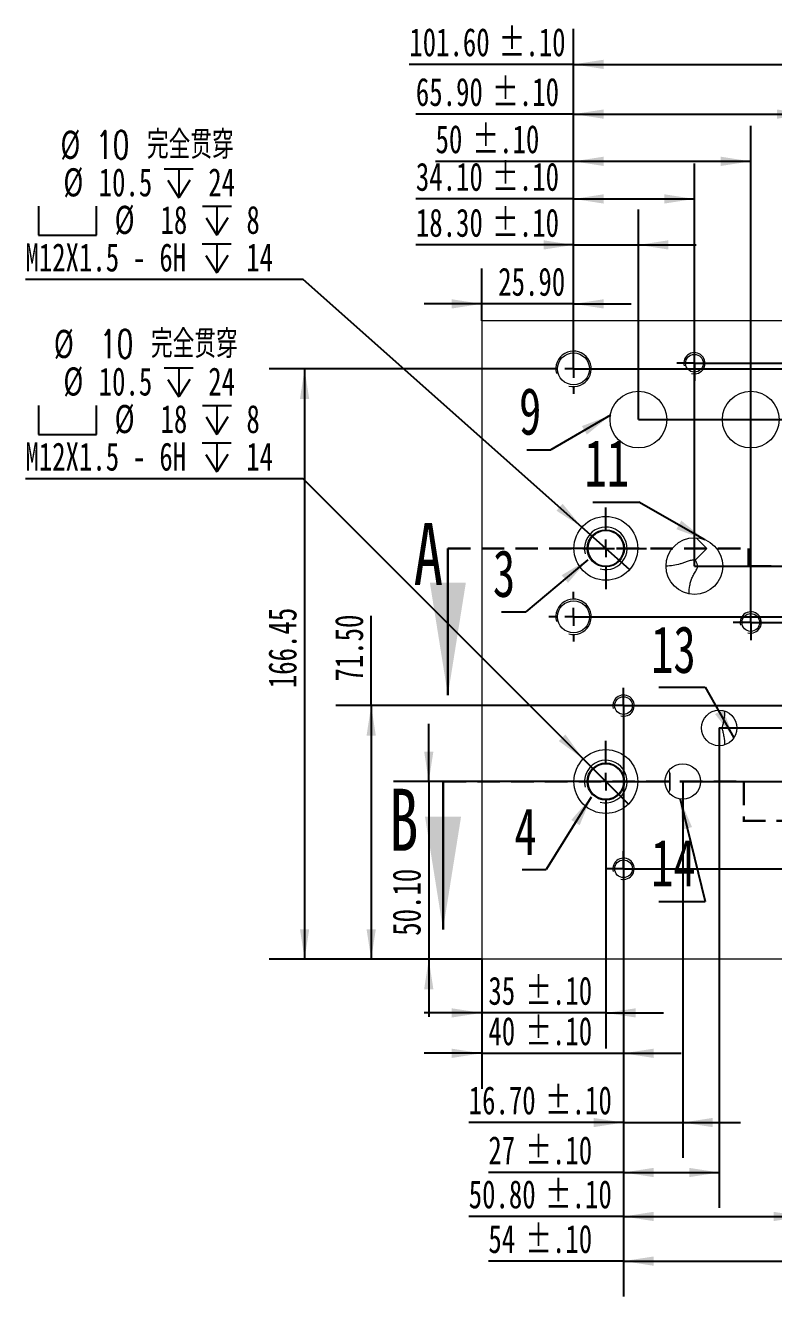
# Model space of a CAD drawing. Header units: millimetres. Extents: x -8 to 430, y -4 to 301.
# Drawn here: x 211.3 to 253.6, y 143.7 to 215.4 of the extents above; entities that cross this region are included whole.
import ezdxf

# ---------------------------------------------------------------- set-up
doc = ezdxf.new("R2010")
doc.units = ezdxf.units.MM
doc.linetypes.add('HIDDEN', pattern=[1.905, 1.27, -0.635])
doc.layers.add('10', color=7, linetype='Continuous')
doc.styles.add('SLDTEXTSTYLE0', font='TXT', dxfattribs={"width": 0.7, "bigfont": 'bigfont'})
doc.styles.add('SLDTEXTSTYLE1', font='TXT', dxfattribs={"width": 0.7})
doc.dimstyles.new('SLDDIMSTYLE0', dxfattribs={"dimtxt": 1.69292, "dimasz": 1.69292, "dimexe": 0, "dimexo": 0.0625, "dimgap": 0.42323, "dimtad": 2, "dimlfac": 5, "dimrnd": 1e-09, "dimzin": 4, "dimdsep": 46, "dimtxsty": 'SLDTEXTSTYLE1', "dimsah": 1, "dimcen": 0.09, "dimadec": 0, "dimazin": 1, "dimtfac": 1, "dimtofl": 0, "dimtmove": 0, "dimatfit": 3, "dimfxl": 1, "dimfrac": 2, "dimtolj": 1, "dimtzin": 12, "dimarcsym": 0})
doc.dimstyles.new('SLDDIMSTYLE1', dxfattribs={"dimtxt": 1.69292, "dimasz": 1.69292, "dimexe": 0, "dimexo": 0.0625, "dimgap": 0.42323, "dimtad": 2, "dimlfac": 5, "dimrnd": 1e-09, "dimzin": 4, "dimdsep": 46, "dimtxsty": 'SLDTEXTSTYLE1', "dimsah": 1, "dimcen": 0.09, "dimadec": 0, "dimazin": 1, "dimtol": 1, "dimtp": 0.1, "dimtm": 0.1, "dimtfac": 1, "dimtmove": 0, "dimatfit": 0, "dimfxl": 1, "dimfrac": 2, "dimtolj": 1, "dimtzin": 0, "dimarcsym": 0})
doc.dimstyles.new('SLDDIMSTYLE10', dxfattribs={"dimtxt": 1.69292, "dimasz": 1.69292, "dimexe": 0, "dimexo": 0.0625, "dimgap": 0.42323, "dimtad": 2, "dimlfac": 5, "dimrnd": 1e-09, "dimzin": 12, "dimdsep": 46, "dimtxsty": 'SLDTEXTSTYLE1', "dimsah": 1, "dimcen": 0.09, "dimadec": 0, "dimazin": 3, "dimtol": 1, "dimtp": 0.1, "dimtm": 0.1, "dimtfac": 1, "dimtofl": 0, "dimtmove": 0, "dimatfit": 3, "dimfxl": 1, "dimfrac": 2, "dimtolj": 1, "dimtzin": 0, "dimarcsym": 0})
doc.dimstyles.new('SLDDIMSTYLE11', dxfattribs={"dimtxt": 1.69292, "dimasz": 1.69292, "dimexe": 0, "dimexo": 0.0625, "dimgap": 0.42323, "dimtad": 2, "dimlfac": 5, "dimrnd": 1e-09, "dimzin": 4, "dimdsep": 46, "dimtxsty": 'SLDTEXTSTYLE1', "dimsah": 1, "dimcen": 0.09, "dimadec": 0, "dimazin": 1, "dimtol": 1, "dimtp": 0.1, "dimtm": 0.1, "dimtfac": 1, "dimtofl": 0, "dimtmove": 0, "dimatfit": 3, "dimfxl": 1, "dimfrac": 2, "dimtolj": 1, "dimtzin": 0, "dimarcsym": 0})
doc.dimstyles.new('SLDDIMSTYLE12', dxfattribs={"dimtxt": 1.69292, "dimasz": 1.69292, "dimexe": 0, "dimexo": 0.0625, "dimgap": 0.42323, "dimtad": 0, "dimtih": 1, "dimtoh": 1, "dimlfac": 5, "dimrnd": 1e-09, "dimzin": 12, "dimdsep": 46, "dimtxsty": 'SLDTEXTSTYLE1', "dimblk1": 'NONE', "dimsah": 1, "dimcen": 0, "dimadec": 0, "dimazin": 3, "dimtfac": 1, "dimtmove": 0, "dimatfit": 3, "dimldrblk": 'NONE', "dimfxl": 1, "dimfrac": 2, "dimtolj": 1, "dimtzin": 12, "dimarcsym": 0})
doc.dimstyles.new('SLDDIMSTYLE2', dxfattribs={"dimtxt": 1.69292, "dimasz": 1.69292, "dimexe": 0, "dimexo": 0.0625, "dimgap": 0.42323, "dimtad": 2, "dimlfac": 5, "dimrnd": 1e-09, "dimzin": 12, "dimdsep": 46, "dimtxsty": 'SLDTEXTSTYLE1', "dimsah": 1, "dimcen": 0.09, "dimadec": 0, "dimazin": 3, "dimtol": 1, "dimtp": 0.1, "dimtm": 0.1, "dimtfac": 1, "dimtmove": 0, "dimatfit": 0, "dimfxl": 1, "dimfrac": 2, "dimtolj": 1, "dimtzin": 0, "dimarcsym": 0})
doc.dimstyles.new('SLDDIMSTYLE4', dxfattribs={"dimtxt": 1.69292, "dimasz": 1.69292, "dimexe": 0, "dimexo": 0.0625, "dimgap": 0.42323, "dimtad": 2, "dimlfac": 5, "dimrnd": 1e-09, "dimzin": 12, "dimdsep": 46, "dimtxsty": 'SLDTEXTSTYLE1', "dimsah": 1, "dimcen": 0.09, "dimadec": 0, "dimazin": 3, "dimtfac": 1, "dimtofl": 0, "dimtmove": 0, "dimatfit": 3, "dimfxl": 1, "dimfrac": 2, "dimtolj": 1, "dimtzin": 12, "dimarcsym": 0})
doc.dimstyles.new('SLDDIMSTYLE7', dxfattribs={"dimtxt": 0.18, "dimasz": 1.69292, "dimexe": 0, "dimexo": 0.0625, "dimgap": 0, "dimtad": 0, "dimtih": 1, "dimtoh": 1, "dimdec": 0, "dimrnd": 1e-09, "dimzin": 0, "dimdsep": 46, "dimtxsty": 'Standard', "dimsah": 1, "dimcen": 0.09, "dimadec": 0, "dimazin": 0, "dimtfac": 1.69292, "dimtdec": 0, "dimtofl": 0, "dimtmove": 0, "dimatfit": 3, "dimfxl": 1, "dimfrac": 2, "dimtolj": 1, "dimtzin": 0, "dimarcsym": 0})
doc.dimstyles.new('SLDDIMSTYLE9', dxfattribs={"dimtxt": 1.69292, "dimasz": 1.69292, "dimexe": 0, "dimexo": 0.0625, "dimgap": 0.42323, "dimtad": 2, "dimlfac": 5, "dimrnd": 1e-09, "dimzin": 4, "dimdsep": 46, "dimtxsty": 'SLDTEXTSTYLE1', "dimsah": 1, "dimcen": 0.09, "dimadec": 0, "dimazin": 1, "dimtfac": 1, "dimtmove": 0, "dimatfit": 0, "dimfxl": 1, "dimfrac": 2, "dimtolj": 1, "dimtzin": 12, "dimarcsym": 0})

# ---------------------------------------------------------------- blocks, each defined once
blk = doc.blocks.new('_D_13')
at = {"layer": '10', "color": 7}
for p, q in [((230.847, 177.064), (230.847, 182.122)), ((244.088, 177.064), (228.847, 177.064)), ((230.847, 177.064), (230.847, 162.764)), ((237.088, 162.764), (228.847, 162.764))]:
    blk.add_line(p, q, dxfattribs=at)
for points in [[(230.847, 177.064), (230.587, 175.371), (231.108, 175.371)], [(230.847, 162.764), (231.108, 164.457), (230.587, 164.457)]]:
    blk.add_solid(points, dxfattribs=at)
at = {"layer": '10', "color": 7, "insert": (228.801, 178.418), "char_height": 1.5875, "attachment_point": 1, "rotation": 90, "style": 'SLDTEXTSTYLE1'}
blk.add_mtext('71.50', dxfattribs=at)
blk = doc.blocks.new('_D_14')
at = {"layer": '10', "color": 7}
for p, q in [((240.868, 196.054), (225.088, 196.054)), ((227.088, 196.054), (227.088, 162.764)), ((237.088, 162.764), (225.088, 162.764))]:
    blk.add_line(p, q, dxfattribs=at)
for points in [[(227.088, 196.054), (226.828, 194.361), (227.348, 194.361)], [(227.088, 162.764), (227.348, 164.457), (226.828, 164.457)]]:
    blk.add_solid(points, dxfattribs=at)
at = {"layer": '10', "color": 7, "insert": (225.042, 178.047), "char_height": 1.5875, "attachment_point": 1, "rotation": 90, "style": 'SLDTEXTSTYLE1'}
blk.add_mtext('166.45', dxfattribs=at)
blk = doc.blocks.new('_D_15')
at = {"layer": '10', "color": 7}
for p, q in [((245.088, 176.064), (245.088, 155.457)), ((237.088, 162.764), (237.088, 155.457)), ((237.088, 157.457), (233.832, 157.457)), ((237.088, 157.457), (245.088, 157.457)), ((245.088, 157.457), (248.344, 157.457))]:
    blk.add_line(p, q, dxfattribs=at)
for points in [[(237.088, 157.457), (235.395, 157.718), (235.395, 157.197)], [(245.088, 157.457), (246.781, 157.197), (246.781, 157.718)]]:
    blk.add_solid(points, dxfattribs=at)
at = {"layer": '10', "color": 7, "char_height": 1.5875, "attachment_point": 1, "style": 'SLDTEXTSTYLE1'}
for s, insert in [('40', (237.461, 159.504)), ('±.10', (239.538, 159.504))]:
    blk.add_mtext(s, dxfattribs=dict(at, insert=insert))
blk = doc.blocks.new('_D_16')
at = {"layer": '10', "color": 7}
for p, q in [((237.088, 198.764), (237.088, 201.721)), ((242.268, 196.054), (242.268, 201.721)), ((237.088, 199.721), (233.832, 199.721)), ((242.268, 199.721), (237.088, 199.721)), ((242.268, 199.721), (245.524, 199.721))]:
    blk.add_line(p, q, dxfattribs=at)
for points in [[(237.088, 199.721), (235.395, 199.981), (235.395, 199.46)], [(242.268, 199.721), (243.961, 199.46), (243.961, 199.981)]]:
    blk.add_solid(points, dxfattribs=at)
at = {"layer": '10', "color": 7, "insert": (238.017, 201.767), "char_height": 1.5875, "attachment_point": 1, "style": 'SLDTEXTSTYLE1'}
blk.add_mtext('25.90', dxfattribs=at)
blk = doc.blocks.new('_D_17')
at = {"layer": '10', "color": 7}
for p, q in [((245.088, 176.064), (245.088, 143.739)), ((255.888, 176.064), (255.888, 143.739)), ((245.088, 145.739), (237.461, 145.739)), ((245.088, 145.739), (255.888, 145.739))]:
    blk.add_line(p, q, dxfattribs=at)
for points in [[(245.088, 145.739), (246.781, 145.478), (246.781, 145.999)], [(255.888, 145.739), (254.195, 145.999), (254.195, 145.478)]]:
    blk.add_solid(points, dxfattribs=at)
at = {"layer": '10', "color": 7, "char_height": 1.5875, "attachment_point": 1, "style": 'SLDTEXTSTYLE1'}
for s, insert in [('54', (237.461, 147.785)), ('±.10', (239.538, 147.785))]:
    blk.add_mtext(s, dxfattribs=dict(at, insert=insert))
blk = doc.blocks.new('_D_18')
at = {"layer": '10', "color": 7}
for p, q in [((245.088, 176.064), (245.088, 151.554)), ((248.428, 172.784), (248.428, 151.554)), ((245.088, 153.554), (236.35, 153.554)), ((245.088, 153.554), (248.428, 153.554)), ((248.428, 153.554), (251.684, 153.554))]:
    blk.add_line(p, q, dxfattribs=at)
for points in [[(245.088, 153.554), (243.395, 153.814), (243.395, 153.293)], [(248.428, 153.554), (250.121, 153.293), (250.121, 153.814)]]:
    blk.add_solid(points, dxfattribs=at)
at = {"layer": '10', "color": 7, "char_height": 1.5875, "attachment_point": 1, "style": 'SLDTEXTSTYLE1'}
for s, insert in [('16.70', (236.35, 155.6)), ('±.10', (240.649, 155.6))]:
    blk.add_mtext(s, dxfattribs=dict(at, insert=insert))
blk = doc.blocks.new('_D_19')
at = {"layer": '10', "color": 7}
for p, q in [((245.088, 176.064), (245.088, 148.736)), ((250.488, 175.804), (250.488, 148.736)), ((245.088, 150.736), (237.461, 150.736)), ((245.088, 150.736), (250.488, 150.736))]:
    blk.add_line(p, q, dxfattribs=at)
for points in [[(245.088, 150.736), (246.781, 150.476), (246.781, 150.997)], [(250.488, 150.736), (248.795, 150.997), (248.795, 150.476)]]:
    blk.add_solid(points, dxfattribs=at)
at = {"layer": '10', "color": 7, "char_height": 1.5875, "attachment_point": 1, "style": 'SLDTEXTSTYLE1'}
for s, insert in [('27', (237.461, 152.783)), ('±.10', (239.538, 152.783))]:
    blk.add_mtext(s, dxfattribs=dict(at, insert=insert))
blk = doc.blocks.new('_D_20')
at = {"layer": '10', "color": 7}
for p, q in [((245.088, 176.064), (245.088, 146.256)), ((255.248, 170.564), (255.248, 146.256)), ((245.088, 148.256), (236.35, 148.256)), ((245.088, 148.256), (255.248, 148.256))]:
    blk.add_line(p, q, dxfattribs=at)
for points in [[(245.088, 148.256), (246.781, 147.996), (246.781, 148.517)], [(255.248, 148.256), (253.555, 148.517), (253.555, 147.996)]]:
    blk.add_solid(points, dxfattribs=at)
at = {"layer": '10', "color": 7, "char_height": 1.5875, "attachment_point": 1, "style": 'SLDTEXTSTYLE1'}
for s, insert in [('50.80', (236.35, 150.303)), ('±.10', (240.649, 150.303))]:
    blk.add_mtext(s, dxfattribs=dict(at, insert=insert))
blk = doc.blocks.new('_D_21')
at = {"layer": '10', "color": 7}
for p, q in [((283.088, 177.064), (283.088, 180.319)), ((246.088, 177.064), (285.088, 177.064)), ((283.088, 177.064), (283.088, 167.864)), ((246.088, 167.864), (285.088, 167.864)), ((283.088, 167.864), (283.088, 164.608))]:
    blk.add_line(p, q, dxfattribs=at)
for points in [[(283.088, 177.064), (283.348, 178.757), (282.828, 178.757)], [(283.088, 167.864), (282.828, 166.171), (283.348, 166.171)]]:
    blk.add_solid(points, dxfattribs=at)
at = {"layer": '10', "color": 7, "char_height": 1.5875, "attachment_point": 1, "rotation": 90, "style": 'SLDTEXTSTYLE1'}
for s, insert in [('±.10', (281.042, 176.052)), ('46', (281.042, 173.975))]:
    blk.add_mtext(s, dxfattribs=dict(at, insert=insert))
blk = doc.blocks.new('_D_22')
at = {"layer": '10', "color": 7}
for p, q in [((277.088, 177.064), (277.088, 180.319)), ((246.088, 177.064), (279.088, 177.064)), ((277.088, 177.064), (277.088, 172.784)), ((248.428, 172.784), (279.088, 172.784)), ((277.088, 172.784), (277.088, 169.528))]:
    blk.add_line(p, q, dxfattribs=at)
for points in [[(277.088, 177.064), (277.348, 178.757), (276.828, 178.757)], [(277.088, 172.784), (276.828, 171.091), (277.348, 171.091)]]:
    blk.add_solid(points, dxfattribs=at)
at = {"layer": '10', "color": 7, "char_height": 1.5875, "attachment_point": 1, "rotation": 90, "style": 'SLDTEXTSTYLE1'}
for s, insert in [('±.10', (275.042, 177.164)), ('21.40', (275.042, 172.864))]:
    blk.add_mtext(s, dxfattribs=dict(at, insert=insert))
blk = doc.blocks.new('_D_23')
at = {"layer": '10', "color": 7}
for p, q in [((280.272, 177.064), (280.272, 180.319)), ((245.088, 177.064), (282.272, 177.064)), ((280.272, 177.064), (280.272, 170.564)), ((255.248, 170.564), (282.272, 170.564)), ((280.272, 170.564), (280.272, 167.308))]:
    blk.add_line(p, q, dxfattribs=at)
for points in [[(280.272, 177.064), (280.532, 178.757), (280.011, 178.757)], [(280.272, 170.564), (280.011, 168.871), (280.532, 168.871)]]:
    blk.add_solid(points, dxfattribs=at)
at = {"layer": '10', "color": 7, "char_height": 1.5875, "attachment_point": 1, "rotation": 90, "style": 'SLDTEXTSTYLE1'}
for s, insert in [('±.10', (278.226, 177.164)), ('32.50', (278.226, 172.864))]:
    blk.add_mtext(s, dxfattribs=dict(at, insert=insert))
blk = doc.blocks.new('_D_24')
at = {"layer": '10', "color": 7}
for p, q in [((234.097, 172.784), (234.097, 176.039)), ((244.088, 172.784), (232.097, 172.784)), ((234.097, 172.784), (234.097, 162.764)), ((237.088, 162.764), (232.097, 162.764)), ((234.097, 162.764), (234.097, 159.508))]:
    blk.add_line(p, q, dxfattribs=at)
for points in [[(234.097, 172.784), (234.357, 174.477), (233.836, 174.477)], [(234.097, 162.764), (233.836, 161.071), (234.357, 161.071)]]:
    blk.add_solid(points, dxfattribs=at)
at = {"layer": '10', "color": 7, "insert": (232.05, 164.085), "char_height": 1.5875, "attachment_point": 1, "rotation": 90, "style": 'SLDTEXTSTYLE1'}
blk.add_mtext('50.10', dxfattribs=at)
blk = doc.blocks.new('_D_25')
at = {"layer": '10', "color": 7}
for p, q in [((244.088, 170.484), (244.088, 157.736)), ((237.088, 162.764), (237.088, 157.736)), ((237.088, 159.736), (233.832, 159.736)), ((244.088, 159.736), (237.088, 159.736)), ((244.088, 159.736), (247.344, 159.736))]:
    blk.add_line(p, q, dxfattribs=at)
for points in [[(237.088, 159.736), (235.395, 159.996), (235.395, 159.476)], [(244.088, 159.736), (245.781, 159.476), (245.781, 159.996)]]:
    blk.add_solid(points, dxfattribs=at)
at = {"layer": '10', "color": 7, "char_height": 1.5875, "attachment_point": 1, "style": 'SLDTEXTSTYLE1'}
for s, insert in [('35', (237.461, 161.782)), ('±.10', (239.538, 161.782))]:
    blk.add_mtext(s, dxfattribs=dict(at, insert=insert))
blk = doc.blocks.new('_D_26')
at = {"layer": '10', "color": 7}
for p, q in [((242.268, 196.054), (242.268, 215.228)), ((262.588, 197.454), (262.588, 215.228)), ((242.268, 213.228), (232.998, 213.228)), ((242.268, 213.228), (262.588, 213.228))]:
    blk.add_line(p, q, dxfattribs=at)
for points in [[(242.268, 213.228), (243.961, 212.968), (243.961, 213.489)], [(262.588, 213.228), (260.895, 213.489), (260.895, 212.968)]]:
    blk.add_solid(points, dxfattribs=at)
at = {"layer": '10', "color": 7, "char_height": 1.5875, "attachment_point": 1, "style": 'SLDTEXTSTYLE1'}
for s, insert in [('101.60', (232.998, 215.275)), ('±.10', (238.038, 215.275))]:
    blk.add_mtext(s, dxfattribs=dict(at, insert=insert))
blk = doc.blocks.new('_D_27')
at = {"layer": '10', "color": 7}
for p, q in [((242.268, 196.054), (242.268, 212.422)), ((255.448, 184.934), (255.448, 212.422)), ((242.268, 210.422), (233.368, 210.422)), ((242.268, 210.422), (255.448, 210.422))]:
    blk.add_line(p, q, dxfattribs=at)
for points in [[(242.268, 210.422), (243.961, 210.162), (243.961, 210.683)], [(255.448, 210.422), (253.755, 210.683), (253.755, 210.162)]]:
    blk.add_solid(points, dxfattribs=at)
at = {"layer": '10', "color": 7, "char_height": 1.5875, "attachment_point": 1, "style": 'SLDTEXTSTYLE1'}
for s, insert in [('65.90', (233.368, 212.469)), ('±.10', (237.668, 212.469))]:
    blk.add_mtext(s, dxfattribs=dict(at, insert=insert))
blk = doc.blocks.new('_D_28')
at = {"layer": '10', "color": 7}
for p, q in [((242.268, 196.054), (242.268, 207.639)), ((249.088, 184.934), (249.088, 207.639)), ((242.268, 205.639), (233.368, 205.639)), ((242.268, 205.639), (249.088, 205.639))]:
    blk.add_line(p, q, dxfattribs=at)
for points in [[(242.268, 205.639), (243.961, 205.378), (243.961, 205.899)], [(249.088, 205.639), (247.395, 205.899), (247.395, 205.378)]]:
    blk.add_solid(points, dxfattribs=at)
at = {"layer": '10', "color": 7, "char_height": 1.5875, "attachment_point": 1, "style": 'SLDTEXTSTYLE1'}
for s, insert in [('34.10', (233.368, 207.685)), ('±.10', (237.668, 207.685))]:
    blk.add_mtext(s, dxfattribs=dict(at, insert=insert))
blk = doc.blocks.new('_D_29')
at = {"layer": '10', "color": 7}
for p, q in [((242.268, 196.054), (242.268, 209.759)), ((252.268, 181.754), (252.268, 209.759)), ((242.268, 207.759), (234.48, 207.759)), ((252.268, 207.759), (242.268, 207.759))]:
    blk.add_line(p, q, dxfattribs=at)
for points in [[(242.268, 207.759), (243.961, 207.499), (243.961, 208.02)], [(252.268, 207.759), (250.575, 208.02), (250.575, 207.499)]]:
    blk.add_solid(points, dxfattribs=at)
at = {"layer": '10', "color": 7, "char_height": 1.5875, "attachment_point": 1, "style": 'SLDTEXTSTYLE1'}
for s, insert in [('50', (234.48, 209.806)), ('±.10', (236.557, 209.806))]:
    blk.add_mtext(s, dxfattribs=dict(at, insert=insert))
blk = doc.blocks.new('_D_30')
at = {"layer": '10', "color": 7}
for p, q in [((270.656, 196.374), (270.656, 204.795)), ((242.268, 196.054), (272.656, 196.054)), ((250.088, 196.374), (272.656, 196.374)), ((270.656, 196.054), (270.656, 196.374)), ((270.656, 196.054), (270.656, 192.798))]:
    blk.add_line(p, q, dxfattribs=at)
for points in [[(270.656, 196.374), (270.917, 198.067), (270.396, 198.067)], [(270.656, 196.054), (270.396, 194.361), (270.917, 194.361)]]:
    blk.add_solid(points, dxfattribs=at)
at = {"layer": '10', "color": 7, "char_height": 1.5875, "attachment_point": 1, "rotation": 90, "style": 'SLDTEXTSTYLE1'}
for s, insert in [('±.10', (268.61, 200.946)), ('1.60', (268.61, 197.387))]:
    blk.add_mtext(s, dxfattribs=dict(at, insert=insert))
blk = doc.blocks.new('_D_31')
at = {"layer": '10', "color": 7}
for p, q in [((273.831, 196.054), (273.831, 205.166)), ((242.268, 196.054), (275.831, 196.054)), ((273.831, 193.194), (273.831, 196.054)), ((245.928, 193.194), (275.831, 193.194)), ((273.831, 193.194), (273.831, 189.938))]:
    blk.add_line(p, q, dxfattribs=at)
for points in [[(273.831, 196.054), (274.092, 197.747), (273.571, 197.747)], [(273.831, 193.194), (273.571, 191.501), (274.092, 191.501)]]:
    blk.add_solid(points, dxfattribs=at)
at = {"layer": '10', "color": 7, "char_height": 1.5875, "attachment_point": 1, "rotation": 90, "style": 'SLDTEXTSTYLE1'}
for s, insert in [('±.10', (271.785, 201.316)), ('14.30', (271.785, 197.017))]:
    blk.add_mtext(s, dxfattribs=dict(at, insert=insert))
blk = doc.blocks.new('_D_32')
at = {"layer": '10', "color": 7}
for p, q in [((277.088, 196.054), (277.088, 205.166)), ((242.268, 196.054), (279.088, 196.054)), ((277.088, 196.054), (277.088, 184.934)), ((249.088, 184.934), (279.088, 184.934))]:
    blk.add_line(p, q, dxfattribs=at)
for points in [[(277.088, 196.054), (276.828, 194.361), (277.348, 194.361)], [(277.088, 184.934), (277.348, 186.627), (276.828, 186.627)]]:
    blk.add_solid(points, dxfattribs=at)
at = {"layer": '10', "color": 7, "char_height": 1.5875, "attachment_point": 1, "rotation": 90, "style": 'SLDTEXTSTYLE1'}
for s, insert in [('±.10', (275.042, 201.316)), ('55.60', (275.042, 197.017))]:
    blk.add_mtext(s, dxfattribs=dict(at, insert=insert))
blk = doc.blocks.new('_D_33')
at = {"layer": '10', "color": 7}
for p, q in [((279.818, 196.054), (279.818, 205.166)), ((242.268, 196.054), (281.818, 196.054)), ((279.818, 196.054), (279.818, 182.074)), ((242.268, 182.074), (281.818, 182.074))]:
    blk.add_line(p, q, dxfattribs=at)
for points in [[(279.818, 196.054), (279.557, 194.361), (280.078, 194.361)], [(279.818, 182.074), (280.078, 183.767), (279.557, 183.767)]]:
    blk.add_solid(points, dxfattribs=at)
at = {"layer": '10', "color": 7, "char_height": 1.5875, "attachment_point": 1, "rotation": 90, "style": 'SLDTEXTSTYLE1'}
for s, insert in [('±.10', (277.771, 201.316)), ('69.90', (277.771, 197.017))]:
    blk.add_mtext(s, dxfattribs=dict(at, insert=insert))
blk = doc.blocks.new('_D_34')
at = {"layer": '10', "color": 7}
for p, q in [((283.088, 196.054), (283.088, 205.166)), ((242.268, 196.054), (285.088, 196.054)), ((283.088, 196.054), (283.088, 181.754)), ((253.268, 181.754), (285.088, 181.754))]:
    blk.add_line(p, q, dxfattribs=at)
for points in [[(283.088, 196.054), (282.828, 194.361), (283.348, 194.361)], [(283.088, 181.754), (283.348, 183.447), (282.828, 183.447)]]:
    blk.add_solid(points, dxfattribs=at)
at = {"layer": '10', "color": 7, "char_height": 1.5875, "attachment_point": 1, "rotation": 90, "style": 'SLDTEXTSTYLE1'}
for s, insert in [('±.10', (281.042, 201.316)), ('71.50', (281.042, 197.017))]:
    blk.add_mtext(s, dxfattribs=dict(at, insert=insert))
blk = doc.blocks.new('SW_SYMBOL_HOLE_DEPTH')
at = {"layer": '10', "color": 0}
for p, q in [((0, 875), (800, 875)), ((400, 875), (400, 75)), ((100, 555), (400, 75)), ((700, 555), (400, 75))]:
    blk.add_line(p, q, dxfattribs=at)
blk = doc.blocks.new('SW_SYMBOL_HOLE_SPOT')
at = {"layer": '10', "color": 0}
for p, q in [((0, 875), (0, 75)), ((1600, 75), (1600, 875)), ((0, 75), (1600, 75))]:
    blk.add_line(p, q, dxfattribs=at)
blk = doc.blocks.new('_D_37')
at = {"layer": '10', "color": 7}
for p, q in [((227.012, 201.091), (211.332, 201.091)), ((242.742, 187.129), (227.012, 201.091)), ((245.434, 184.739), (242.742, 187.129))]:
    blk.add_line(p, q, dxfattribs=at)
blk.add_solid([(242.742, 187.129), (241.649, 188.447), (241.303, 188.058)], dxfattribs=at)
at = {"layer": '10', "color": 7, "xscale": 0.002046395036887994, "yscale": 0.002046395036887994, "zscale": 0.002046395036887994}
for name, p in [('SW_SYMBOL_HOLE_DEPTH', (219.171, 205.554)), ('SW_SYMBOL_HOLE_SPOT', (212.065, 203.437)), ('SW_SYMBOL_HOLE_DEPTH', (221.323, 203.437)), ('SW_SYMBOL_HOLE_DEPTH', (221.315, 201.321))]:
    blk.add_blockref(name, p, dxfattribs=at)
at = {"layer": '10', "color": 7, "attachment_point": 1}
for s, insert, char_height, style in [('%%c', (213.309, 209.488), 1.5875, 'SLDTEXTSTYLE1'), ('10 完全贯穿', (215.301, 209.488), 1.5875, 'SLDTEXTSTYLE0'), ('%%c', (213.476, 207.371), 1.5875, 'SLDTEXTSTYLE1'), ('10.5', (215.467, 207.371), 1.5875, 'SLDTEXTSTYLE1'), ('24', (221.653, 207.371), 1.5875, 'SLDTEXTSTYLE1'), ('%%c', (216.369, 205.254), 1.5875, 'SLDTEXTSTYLE1'), ('18', (218.955, 205.254), 1.5875, 'SLDTEXTSTYLE1'), ('8', (223.805, 205.254), 1.587, 'SLDTEXTSTYLE1'), ('M12X1.5 - 6H', (211.332, 203.138), 1.5875, 'SLDTEXTSTYLE1'), ('14', (223.797, 203.138), 1.5875, 'SLDTEXTSTYLE1')]:
    blk.add_mtext(s, dxfattribs=dict(at, insert=insert, char_height=char_height, style=style))
blk = doc.blocks.new('_NONE')
blk = doc.blocks.new('_D_38')
at = {"layer": '10', "color": 7}
for p, q in [((227.012, 189.86), (211.332, 189.86)), ((242.815, 174.057), (227.012, 189.86)), ((245.361, 171.511), (242.815, 174.057))]:
    blk.add_line(p, q, dxfattribs=at)
blk.add_solid([(242.815, 174.057), (241.802, 175.438), (241.434, 175.069)], dxfattribs=at)
at = {"layer": '10', "color": 7, "xscale": 0.002046395036887994, "yscale": 0.002046395036887994, "zscale": 0.002046395036887994}
for name, p in [('SW_SYMBOL_HOLE_DEPTH', (219.171, 194.323)), ('SW_SYMBOL_HOLE_SPOT', (212.065, 192.206)), ('SW_SYMBOL_HOLE_DEPTH', (221.323, 192.206)), ('SW_SYMBOL_HOLE_DEPTH', (221.315, 190.089))]:
    blk.add_blockref(name, p, dxfattribs=at)
at = {"layer": '10', "color": 7, "attachment_point": 1}
for s, insert, char_height, style in [('%%c', (212.939, 198.256), 1.5875, 'SLDTEXTSTYLE1'), ('10 完全贯穿', (215.525, 198.256), 1.5875, 'SLDTEXTSTYLE0'), ('%%c', (213.476, 196.14), 1.5875, 'SLDTEXTSTYLE1'), ('10.5', (215.467, 196.14), 1.5875, 'SLDTEXTSTYLE1'), ('24', (221.653, 196.14), 1.5875, 'SLDTEXTSTYLE1'), ('%%c', (216.369, 194.023), 1.5875, 'SLDTEXTSTYLE1'), ('18', (218.955, 194.023), 1.5875, 'SLDTEXTSTYLE1'), ('8', (223.805, 194.023), 1.587, 'SLDTEXTSTYLE1'), ('M12X1.5 - 6H', (211.332, 191.906), 1.5875, 'SLDTEXTSTYLE1'), ('14', (223.797, 191.906), 1.5875, 'SLDTEXTSTYLE1')]:
    blk.add_mtext(s, dxfattribs=dict(at, insert=insert, char_height=char_height, style=style))
blk = doc.blocks.new('_D_39')
at = {"layer": '10', "color": 7}
for p, q in [((242.268, 196.054), (242.268, 205.046)), ((245.928, 193.194), (245.928, 205.046)), ((242.268, 203.046), (233.368, 203.046)), ((242.268, 203.046), (245.928, 203.046)), ((245.928, 203.046), (249.184, 203.046))]:
    blk.add_line(p, q, dxfattribs=at)
for points in [[(242.268, 203.046), (240.575, 203.307), (240.575, 202.786)], [(245.928, 203.046), (247.621, 202.786), (247.621, 203.307)]]:
    blk.add_solid(points, dxfattribs=at)
at = {"layer": '10', "color": 7, "char_height": 1.5875, "attachment_point": 1, "style": 'SLDTEXTSTYLE1'}
for s, insert in [('18.30', (233.368, 205.093)), ('±.10', (237.668, 205.093))]:
    blk.add_mtext(s, dxfattribs=dict(at, insert=insert))
blk = doc.blocks.new('_D_40')
at = {"layer": '10', "color": 7}
for p, q in [((273.759, 177.064), (273.759, 180.319)), ((246.088, 177.064), (275.759, 177.064)), ((273.759, 177.064), (273.759, 175.804)), ((250.488, 175.804), (275.759, 175.804)), ((273.759, 175.804), (273.759, 172.548))]:
    blk.add_line(p, q, dxfattribs=at)
for points in [[(273.759, 177.064), (274.02, 178.757), (273.499, 178.757)], [(273.759, 175.804), (273.499, 174.111), (274.02, 174.111)]]:
    blk.add_solid(points, dxfattribs=at)
at = {"layer": '10', "color": 7, "char_height": 1.5875, "attachment_point": 1, "rotation": 90, "style": 'SLDTEXTSTYLE1'}
for s, insert in [('±.10', (271.713, 176.793)), ('6.30', (271.713, 173.235))]:
    blk.add_mtext(s, dxfattribs=dict(at, insert=insert))
blk = doc.blocks.new('SW_NOTE_3')
at = {"layer": '10', "color": 0}
blk.add_line((-1.363, 0), (0, 0), dxfattribs=at)
at = {"layer": '10', "color": 0, "insert": (-1.799, 3.493), "char_height": 2.646, "attachment_point": 1, "style": 'SLDTEXTSTYLE1'}
blk.add_mtext('9', dxfattribs=at)
blk = doc.blocks.new('SW_NOTE_5')
at = {"layer": '10', "color": 0}
blk.add_line((-2.598, 0), (0, 0), dxfattribs=at)
at = {"layer": '10', "color": 0, "insert": (-3.069, 3.527), "char_height": 2.6458, "attachment_point": 1, "style": 'SLDTEXTSTYLE1'}
blk.add_mtext('11', dxfattribs=at)
blk = doc.blocks.new('SW_NOTE_7')
at = {"layer": '10', "color": 0}
blk.add_line((-2.598, 0), (0, 0), dxfattribs=at)
at = {"layer": '10', "color": 0, "insert": (-3.044, 3.443), "char_height": 2.6458, "attachment_point": 1, "style": 'SLDTEXTSTYLE1'}
blk.add_mtext('13', dxfattribs=at)
blk = doc.blocks.new('SW_NOTE_8')
at = {"layer": '10', "color": 0}
blk.add_line((-2.598, 0), (0, 0), dxfattribs=at)
at = {"layer": '10', "color": 0, "insert": (-3.047, 3.502), "char_height": 2.6458, "attachment_point": 1, "style": 'SLDTEXTSTYLE1'}
blk.add_mtext('14', dxfattribs=at)
blk = doc.blocks.new('SW_NOTE_10')
at = {"layer": '10', "color": 0}
blk.add_line((-1.363, 0), (0, 0), dxfattribs=at)
at = {"layer": '10', "color": 0, "insert": (-1.797, 3.479), "char_height": 2.646, "attachment_point": 1, "style": 'SLDTEXTSTYLE1'}
blk.add_mtext('4', dxfattribs=at)
blk = doc.blocks.new('SW_NOTE_11')
at = {"layer": '10', "color": 0}
blk.add_line((-1.363, 0), (0, 0), dxfattribs=at)
at = {"layer": '10', "color": 0, "insert": (-1.856, 3.483), "char_height": 2.646, "attachment_point": 1, "style": 'SLDTEXTSTYLE1'}
blk.add_mtext('3', dxfattribs=at)
blk = doc.blocks.new('SW_CENTERMARKSYMBOL_4')
at = {"layer": '10', "color": 0}
for p, q in [((0, 1), (0, 2.3)), ((-1, 0), (-2.3, 0)), ((0, 0), (-0.5, 0)), ((0, 0), (0, 0.5)), ((0, 0), (0, -0.5)), ((0, 0), (0.5, 0)), ((1, 0), (2.3, 0)), ((0, -1), (0, -2.3))]:
    blk.add_line(p, q, dxfattribs=at)
blk = doc.blocks.new('SW_CENTERMARKSYMBOL_5')
at = {"layer": '10', "color": 0}
for p, q in [((0, 1), (0, 2.3)), ((-1, 0), (-2.3, 0)), ((0, 0), (-0.5, 0)), ((0, 0), (0, 0.5)), ((0, 0), (0, -0.5)), ((0, 0), (0.5, 0)), ((1, 0), (2.3, 0)), ((0, -1), (0, -2.3))]:
    blk.add_line(p, q, dxfattribs=at)
blk = doc.blocks.new('SW_CENTERMARKSYMBOL_7')
at = {"layer": '10', "color": 0}
for p, q in [((0, 0.5), (0, 1)), ((-0.5, 0), (-1, 0)), ((0, 0), (-0.5, 0)), ((0, 0), (0, 0.5)), ((0, 0), (0, -0.5)), ((0, 0), (0.5, 0)), ((0.5, 0), (1, 0)), ((0, -0.5), (0, -1))]:
    blk.add_line(p, q, dxfattribs=at)
blk = doc.blocks.new('SW_CENTERMARKSYMBOL_9')
at = {"layer": '10', "color": 0}
for p, q in [((0, 0.5), (0, 1)), ((-0.5, 0), (-1, 0)), ((0, 0), (-0.5, 0)), ((0, 0), (0, 0.5)), ((0, 0), (0, -0.5)), ((0, 0), (0.5, 0)), ((0.5, 0), (1, 0)), ((0, -0.5), (0, -1))]:
    blk.add_line(p, q, dxfattribs=at)
blk = doc.blocks.new('SW_CENTERMARKSYMBOL_10')
at = {"layer": '10', "color": 0}
for p, q in [((0, 0.5), (0, 1)), ((-0.5, 0), (-1, 0)), ((0, 0), (-0.5, 0)), ((0, 0), (0, 0.5)), ((0, 0), (0, -0.5)), ((0, 0), (0.5, 0)), ((0.5, 0), (1, 0)), ((0, -0.5), (0, -1))]:
    blk.add_line(p, q, dxfattribs=at)
blk = doc.blocks.new('SW_CENTERMARKSYMBOL_11')
at = {"layer": '10', "color": 0}
for p, q in [((0, 0.5), (0, 1)), ((-0.5, 0), (-1, 0)), ((0, 0), (-0.5, 0)), ((0, 0), (0, 0.5)), ((0, 0), (0, -0.5)), ((0, 0), (0.5, 0)), ((0.5, 0), (1, 0)), ((0, -0.5), (0, -1))]:
    blk.add_line(p, q, dxfattribs=at)
blk = doc.blocks.new('SW_CENTERMARKSYMBOL_14')
at = {"layer": '10', "color": 0}
for p, q in [((0, 1), (0, 1.4)), ((-1, 0), (-1.4, 0)), ((0, 0), (-0.5, 0)), ((0, 0), (0, 0.5)), ((0, 0), (0, -0.5)), ((0, 0), (0.5, 0)), ((1, 0), (1.4, 0)), ((0, -1), (0, -1.4))]:
    blk.add_line(p, q, dxfattribs=at)
blk = doc.blocks.new('SW_CENTERMARKSYMBOL_15')
at = {"layer": '10', "color": 0}
for p, q in [((0, 1), (0, 1.4)), ((-1, 0), (-1.4, 0)), ((0, 0), (-0.5, 0)), ((0, 0), (0, 0.5)), ((0, 0), (0, -0.5)), ((0, 0), (0.5, 0)), ((1, 0), (1.4, 0)), ((0, -1), (0, -1.4))]:
    blk.add_line(p, q, dxfattribs=at)

msp = doc.modelspace()

# ---------------------------------------------------------------- linework, layer by layer
at = {"color": 7, "linetype": 'Continuous', "lineweight": 15}
for p, q in [((237.088, 198.76374966), (237.088, 162.76374966)), ((267.088, 198.76374966), (237.088, 198.76374966)), ((249.19134077, 186.53040889), (249.788, 185.93374966)), ((249.788, 185.93374966), (249.13085609, 185.27660575)), ((247.688, 173.29103431), (247.688, 172.27646501)), ((267.088, 162.76374966), (237.088, 162.76374966))]:
    msp.add_line(p, q, dxfattribs=at)
at = {"color": 7, "linetype": 'HIDDEN', "lineweight": 30}
for p, q in [((235.17478969, 185.93374966), (252.14231925, 185.93374966)), ((252.14231925, 185.93374966), (252.14231925, 184.93374966)), ((252.14231925, 184.93374966), (268.96811322, 184.93374966)), ((234.93797683, 172.77722584), (251.90550638, 172.77722584)), ((251.87030863, 172.72446974), (251.88481683, 170.56508256)), ((251.82389831, 170.56508256), (268.64969228, 170.56508256))]:
    msp.add_line(p, q, dxfattribs=at)
at = {"color": 7, "linetype": 'Continuous', "lineweight": 30}
for p, q in [((235.17478969, 185.93374966), (235.17478969, 177.65494964)), ((234.90277907, 172.72446974), (234.90277907, 164.44566972))]:
    msp.add_line(p, q, dxfattribs=at)
at = {"color": 7, "linetype": 'Continuous', "lineweight": 15}
for centre, radius in [((242.268, 196.05374966), 0.9), ((249.088, 196.37374966), 0.5), ((245.928, 193.19374966), 1.6), ((252.268, 193.19374966), 1.6), ((244.088, 185.93374966), 1.8), ((244.088, 185.93374966), 1.05), ((244.088, 185.93374966), 1), ((249.088, 184.93374966), 1.6), ((242.268, 182.07374966), 0.9), ((252.268, 181.75374966), 0.5), ((245.088, 177.06374966), 0.5), ((250.488, 175.80374966), 1), ((244.088, 172.78374966), 1.8), ((244.088, 172.78374966), 1.05), ((244.088, 172.78374966), 1), ((248.428, 172.78374966), 1), ((245.088, 167.86374966), 0.5)]:
    msp.add_circle(centre, radius, dxfattribs=at)
at = {"color": 7, "linetype": 'Continuous', "lineweight": 0}
for centre, radius in [((242.268, 196.05374966), 1), ((249.088, 196.37374966), 0.6), ((244.088, 185.93374966), 1.2), ((242.268, 182.07374966), 1), ((252.268, 181.75374966), 0.6), ((245.088, 177.06374966), 0.6), ((244.088, 172.78374966), 1.2), ((244.088, 172.78374966), 1.2), ((244.088, 172.78374966), 1.2), ((245.088, 167.86374966), 0.6)]:
    msp.add_arc(centre, radius, 255, 195, dxfattribs=at)
at = {"color": 7, "linetype": 'Continuous', "lineweight": 15}
for points, knots in [([(249.13085609, 185.27660575), (249.09166595, 185.27859527), (249.05160378, 185.27779739), (248.97346851, 185.27085903), (248.93510478, 185.26479447), (248.85952433, 185.24873161), (248.82216299, 185.23868657), (248.74990709, 185.21671863), (248.71477741, 185.20476736), (248.61123303, 185.1679365), (248.54457805, 185.14224145), (248.41223309, 185.09416932), (248.34656132, 185.07168543), (248.14882591, 185.01167669), (248.01782349, 184.98212538), (247.75405145, 184.94328336), (247.62146727, 184.93374966), (247.488, 184.93374966)], [0, 0, 0, 0, 0.0625, 0.0625, 0.125, 0.125, 0.1875, 0.1875, 0.25, 0.25, 0.375, 0.375, 0.5, 0.5, 0.75, 0.75, 1, 1, 1, 1]), ([(248.788, 183.3621263), (248.788, 183.52501961), (248.80145841, 183.68612247), (248.84526845, 183.92396526), (248.86387726, 184.00259634), (248.91095014, 184.15826904), (248.93965329, 184.23564062), (249.00815894, 184.38558156), (249.04838193, 184.45809468), (249.11560657, 184.56705568), (249.13904353, 184.60335826), (249.18510478, 184.67847321), (249.20796216, 184.71764984), (249.2360735, 184.78060861), (249.24438139, 184.80228119), (249.25768265, 184.84759213), (249.2625566, 184.87103085), (249.26765377, 184.9182419), (249.26789451, 184.94252126), (249.26361098, 184.99012035), (249.25917677, 185.01336199), (249.24655671, 185.05890381), (249.23841187, 185.08099321), (249.22011466, 185.1231334), (249.20990628, 185.14338947), (249.17758099, 185.20260576), (249.15390409, 185.24002321), (249.13085609, 185.27660575)], [0, 0, 0, 0, 0.25, 0.25, 0.375, 0.375, 0.5, 0.5, 0.625, 0.625, 0.6875, 0.6875, 0.75, 0.75, 0.78125, 0.78125, 0.8125, 0.8125, 0.84375, 0.84375, 0.875, 0.875, 0.90625, 0.90625, 0.9375, 0.9375, 1, 1, 1, 1]), ([(250.788, 176.75768886), (250.788, 176.60087089), (250.77600319, 176.44420169), (250.73858596, 176.21115108), (250.72271989, 176.13390505), (250.69465754, 176.01758102), (250.68448869, 175.97872835), (250.66978396, 175.91901317), (250.66497449, 175.8988657), (250.65895686, 175.86741401), (250.65716169, 175.85671602), (250.6543899, 175.83456521), (250.65342945, 175.82293631), (250.65257176, 175.78850331), (250.65482972, 175.76537848), (250.66206647, 175.72187254), (250.6668029, 175.70118731), (250.68151612, 175.64004461), (250.69197519, 175.60055728), (250.72075641, 175.48252793), (250.73707808, 175.40442081), (250.77558496, 175.16837069), (250.788, 175.00907538), (250.788, 174.84981046)], [0, 0, 0, 0, 0.25, 0.25, 0.375, 0.375, 0.4375, 0.4375, 0.46875, 0.46875, 0.484375, 0.484375, 0.5, 0.5, 0.53125, 0.53125, 0.5625, 0.5625, 0.625, 0.625, 0.75, 0.75, 1, 1, 1, 1]), ([(247.688, 173.29103431), (247.69633197, 173.20979991), (247.70104051, 173.12727211), (247.70510675, 173.00072304), (247.70597315, 172.9580784), (247.70708029, 172.87172587), (247.70732558, 172.82771275), (247.70732702, 172.69619476), (247.70648525, 172.61027115), (247.70109273, 172.44126737), (247.69634068, 172.35778432), (247.688, 172.27646501)], [0, 0, 0, 0, 0.25, 0.25, 0.375, 0.375, 0.5, 0.5, 0.75, 0.75, 1, 1, 1, 1])]:
    msp.add_open_spline(points, degree=3, knots=knots, dxfattribs=at)
for points in [[(247.628, 173.38374966), (247.65111, 173.35522802), (247.67121196, 173.32446008), (247.688, 173.29103431)], [(247.688, 172.27646501), (247.67121196, 172.24303924), (247.65111, 172.2122713), (247.628, 172.18374966)]]:
    msp.add_open_spline(points, degree=3, dxfattribs=at)
at = {"color": 7, "linetype": 'Continuous', "lineweight": 30}
for points in [[(235.17478969, 177.65494964), (236.19078969, 184.00494964), (234.15878969, 184.00494964)], [(234.90277907, 164.44566972), (235.91877907, 170.79566972), (233.88677907, 170.79566972)]]:
    msp.add_solid(points, dxfattribs=at)
at = {"layer": '10', "color": 7}
msp.add_line((249.68759113, 178.11250516), (251.31694226, 175.24441549), dxfattribs=at)
msp.add_solid([(251.31694226, 175.24441549), (250.70717666, 176.8450396), (250.25426146, 176.58774015)], dxfattribs=at)

# ---------------------------------------------------------------- block references
for name, p in [('SW_CENTERMARKSYMBOL_15', (242.268, 196.05374966)), ('SW_CENTERMARKSYMBOL_10', (249.088, 196.37374966)), ('SW_NOTE_3', (240.98826146, 191.49731854)), ('SW_NOTE_5', (245.9552874, 188.53721558)), ('SW_CENTERMARKSYMBOL_5', (244.088, 185.93374966)), ('SW_NOTE_11', (239.57256005, 182.35960941)), ('SW_CENTERMARKSYMBOL_14', (242.268, 182.07374966)), ('SW_CENTERMARKSYMBOL_11', (252.268, 181.75374966)), ('SW_NOTE_7', (249.68759113, 178.11250516)), ('SW_CENTERMARKSYMBOL_9', (245.088, 177.06374966)), ('SW_CENTERMARKSYMBOL_4', (244.088, 172.78374966)), ('SW_NOTE_10', (240.7308612, 167.81649486)), ('SW_NOTE_8', (249.68759113, 166.01469306)), ('SW_CENTERMARKSYMBOL_7', (245.088, 167.86374966))]:
    msp.add_blockref(name, p, dxfattribs=at)

# ---------------------------------------------------------------- texts
at = {"color": 7, "linetype": 'Continuous', "char_height": 3.5, "attachment_point": 1, "style": 'SLDTEXTSTYLE1'}
for s, insert in [('A', (233.23973629, 187.37053092)), ('B', (231.85041011, 172.37619479))]:
    msp.add_mtext(s, dxfattribs=dict(at, insert=insert))

# ---------------------------------------------------------------- dimensions: what is measured, and where the dimension line sits
at = {"layer": '10', "color": 7}
for base, p1, p2, dimstyle, picture, middle in [((262.588, 213.22845722), (242.268, 196.05374966), (262.588, 197.45374966), 'SLDDIMSTYLE11', '_D_26', (237.44307411, 213.22845722)), ((255.448, 210.42235947), (242.268, 196.05374966), (255.448, 184.93374966), 'SLDDIMSTYLE11', '_D_27', (237.44307411, 210.42235947)), ((242.268, 207.75923007), (252.268, 181.75374966), (242.268, 196.05374966), 'SLDDIMSTYLE10', '_D_29', (237.44307411, 207.75923007)), ((249.088, 205.63872014), (242.268, 196.05374966), (249.088, 184.93374966), 'SLDDIMSTYLE11', '_D_28', (237.44307411, 205.63872014)), ((245.928, 203.0462394), (242.268, 196.05374966), (245.928, 193.19374966), 'SLDDIMSTYLE1', '_D_39', (237.44307411, 203.0462394)), ((237.088, 199.72078782), (242.268, 196.05374966), (237.088, 198.76374966), 'SLDDIMSTYLE9', '_D_16', (239.86955374, 199.72078782)), ((245.088, 157.4572248), (237.088, 162.76374966), (245.088, 176.06374966), 'SLDDIMSTYLE2', '_D_15', (240.42440117, 157.4572248)), ((248.428, 153.55372923), (245.088, 176.06374966), (248.428, 172.78374966), 'SLDDIMSTYLE1', '_D_18', (240.42440117, 153.55372923)), ((255.248, 148.25632356), (245.088, 176.06374966), (255.248, 170.56374966), 'SLDDIMSTYLE11', '_D_20', (240.42440117, 148.25632356)), ((255.888, 145.73884064), (245.088, 176.06374966), (255.888, 176.06374966), 'SLDDIMSTYLE10', '_D_17', (240.42440117, 145.73884064)), ((250.488, 150.73641585), (245.088, 176.06374966), (250.488, 175.80374966), 'SLDDIMSTYLE10', '_D_19', (240.42440117, 150.73641585)), ((237.088, 159.73603131), (244.088, 170.48374966), (237.088, 162.76374966), 'SLDDIMSTYLE2', '_D_25', (240.42440117, 159.73603131))]:
    dim = msp.add_linear_dim(base=base, p1=p1, p2=p2, dimstyle=dimstyle, dxfattribs=at)
    dim.commit()
    dim.dimension.update_dxf_attribs({"geometry": picture, "text_midpoint": middle, "dimtype": 160})
for p1, p2, text, picture, middle in [((245.43416893, 184.73883158), (242.74183107, 187.12866774), '%%c10 完全贯穿\\P%%c10.5 {\\fGDT;x} 24\\P{\\fGDT;v} %%c 18 {\\fGDT;x} 8\\PM12X1.5 - 6H {\\fGDT;x} 14', '_D_37', (218.37804731, 205.32462158)), ((245.36079221, 171.51095746), (242.81520779, 174.05654187), '%%c 10 完全贯穿\\P%%c10.5 {\\fGDT;x} 24\\P{\\fGDT;v} %%c 18 {\\fGDT;x} 8\\PM12X1.5 - 6H {\\fGDT;x} 14', '_D_38', (218.37804731, 194.09323891))]:
    dim = msp.add_diameter_dim_2p(p1=p1, p2=p2, text=text, dimstyle='SLDDIMSTYLE12', override={"dimpost": '<>'}, dxfattribs=at)
    dim.commit()
    dim.dimension.update_dxf_attribs({"geometry": picture, "text_midpoint": middle, "dimtype": 163})
for base, p1, p2, dimstyle, picture, middle in [((273.83108993, 196.05374966), (245.928, 193.19374966), (242.268, 196.05374966), 'SLDDIMSTYLE1', '_D_31', (273.83108993, 201.09128829)), ((277.088, 184.93374966), (242.268, 196.05374966), (249.088, 184.93374966), 'SLDDIMSTYLE11', '_D_32', (277.088, 201.09128829)), ((279.81774781, 182.07374966), (242.268, 196.05374966), (242.268, 182.07374966), 'SLDDIMSTYLE11', '_D_33', (279.81774781, 201.09128829)), ((283.088, 181.75374966), (242.268, 196.05374966), (253.268, 181.75374966), 'SLDDIMSTYLE11', '_D_34', (283.088, 201.09128829)), ((270.65617763, 196.37374966), (242.268, 196.05374966), (250.088, 196.37374966), 'SLDDIMSTYLE1', '_D_30', (270.65617763, 201.09128829)), ((227.088, 162.76374966), (240.868, 196.05374966), (237.088, 162.76374966), 'SLDDIMSTYLE4', '_D_14', (227.088, 180.26968274)), ((230.84745119, 162.76374966), (244.088, 177.06374966), (237.088, 162.76374966), 'SLDDIMSTYLE0', '_D_13', (230.84745119, 180.26968274)), ((280.27190532, 170.56374966), (245.088, 177.06374966), (255.248, 170.56374966), 'SLDDIMSTYLE1', '_D_23', (280.27190532, 176.93877463)), ((277.088, 172.78374966), (246.088, 177.06374966), (248.428, 172.78374966), 'SLDDIMSTYLE1', '_D_22', (277.088, 176.93877463)), ((273.75933248, 175.80374966), (246.088, 177.06374966), (250.488, 175.80374966), 'SLDDIMSTYLE1', '_D_40', (273.75933248, 176.93877463)), ((283.088, 167.86374966), (246.088, 177.06374966), (246.088, 167.86374966), 'SLDDIMSTYLE2', '_D_21', (283.088, 176.93877463)), ((234.09656455, 162.76374966), (244.088, 172.78374966), (237.088, 162.76374966), 'SLDDIMSTYLE9', '_D_24', (234.09656455, 165.93678905))]:
    dim = msp.add_linear_dim(base=base, p1=p1, p2=p2, angle=90, dimstyle=dimstyle, dxfattribs=at)
    dim.commit()
    dim.dimension.update_dxf_attribs({"geometry": picture, "text_midpoint": middle, "dimtype": 160})

# ---------------------------------------------------------------- leaders
for points in [[(244.3463662, 193.43548203), (240.98826146, 191.49731854)], [(249.68044162, 186.42002451), (245.9552874, 188.53721558)], [(243.07259553, 185.29425473), (239.57256005, 182.35960941)], [(243.26893641, 171.90674633), (240.7308612, 167.81649486)], [(248.28095296, 171.79462016), (249.68759113, 166.01469306)]]:
    msp.add_leader(points, dimstyle='SLDDIMSTYLE7', dxfattribs=at)

doc.saveas('drawing.dxf')
